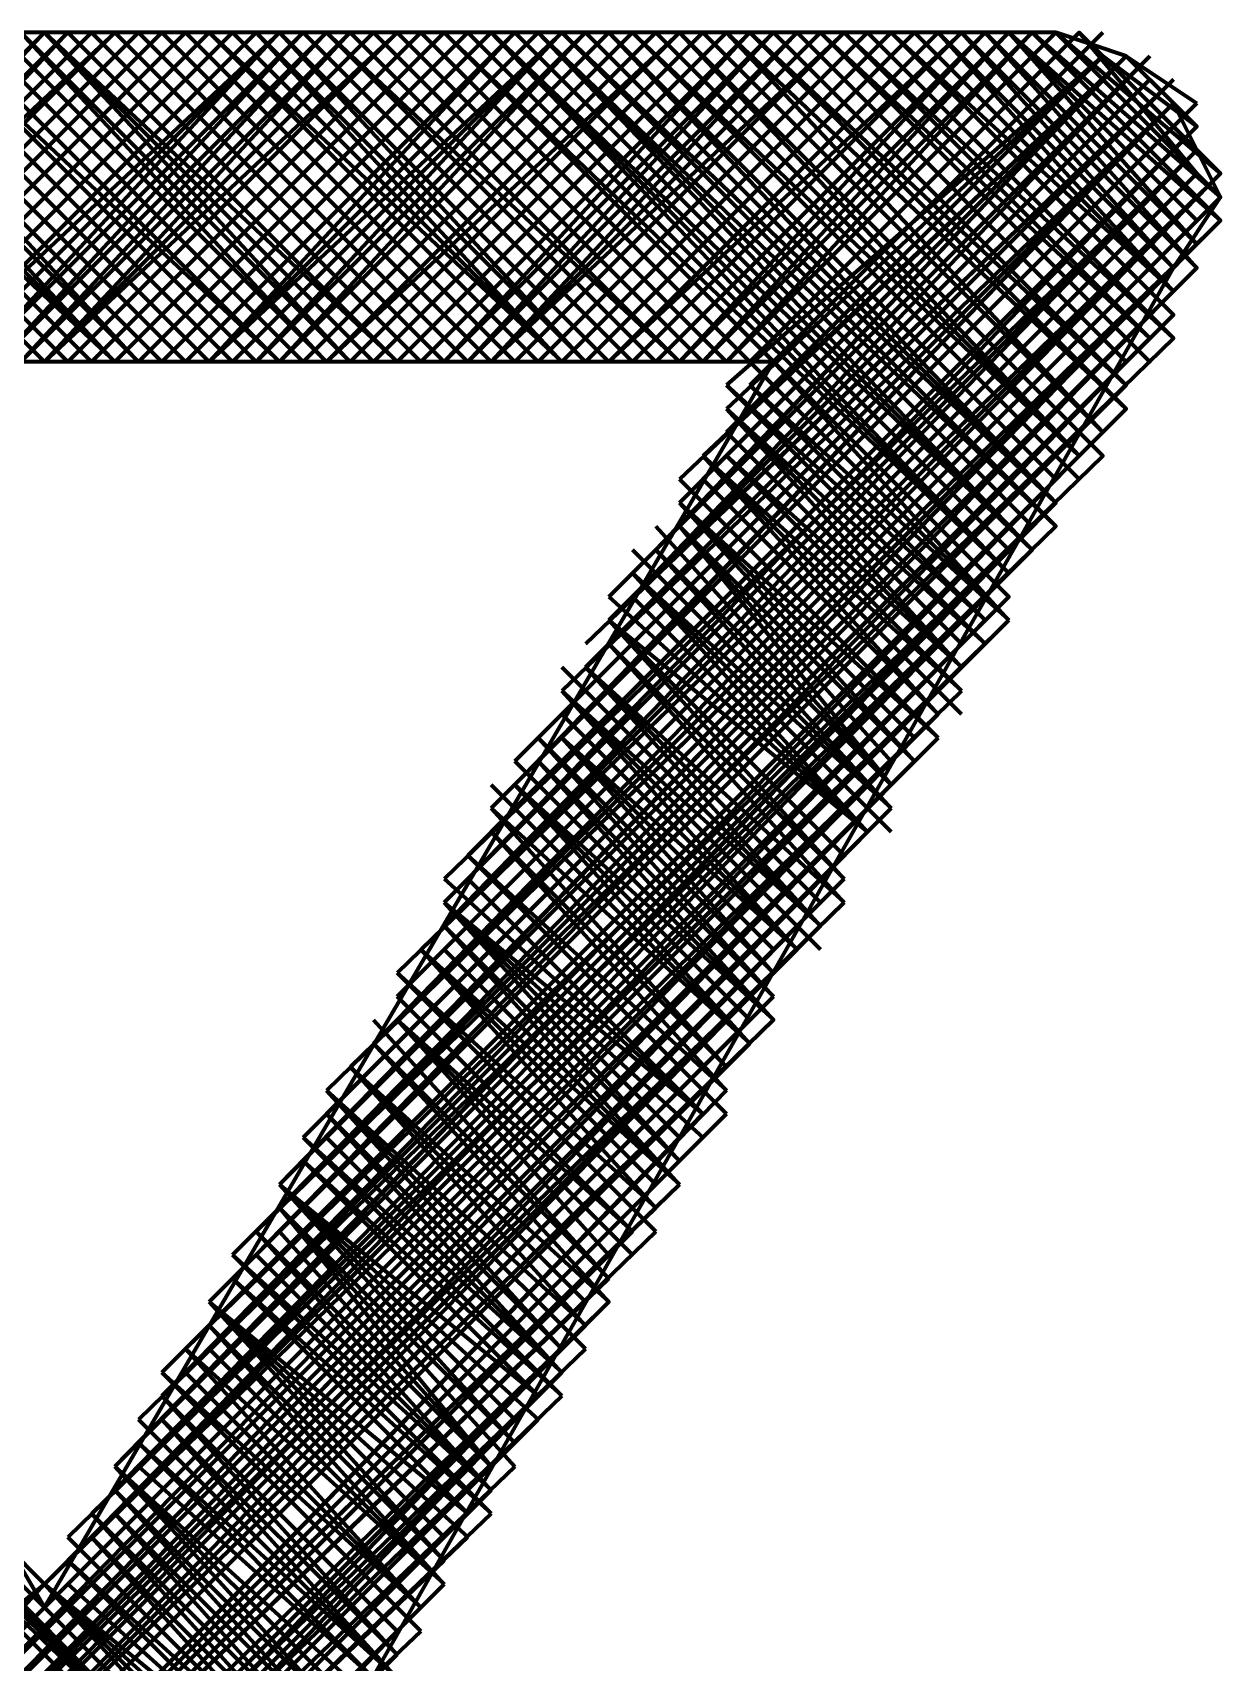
# Model space of a CAD drawing. Header units: inches. Extents: x 19 to 378, y -1 to 556.
# Drawn here: x 189.06 to 194.67, y 358.52 to 366.22 of the extents above; entities that cross this region are included whole.
import ezdxf

# ---------------------------------------------------------------- set-up
doc = ezdxf.new("R2010")
doc.units = ezdxf.units.IN
doc.layers.add('P', color=250, linetype='CONTINUOUS', lineweight=100)

msp = doc.modelspace()

# ---------------------------------------------------------------- linework, layer by layer
at = {"layer": 'P', "color": 0, "linetype": 'CONTINUOUS'}
for points in [[(193.8889, 366.2222), (184.3333, 366.2222)], [(189.1111, 366.2222), (187.5556, 364.6667)], [(189.1111, 366.2222), (187.5556, 364.6667)], [(189.1111, 366.2222), (187.5556, 364.6667)], [(189.1111, 366.2222), (187.5556, 364.6667)], [(189.1111, 366.2222), (187.5556, 364.6667)], [(189.1111, 366.2222), (187.5556, 364.6667)], [(187.5556, 366.2222), (189.1111, 364.6667)], [(187.5556, 366.2222), (189.1111, 364.6667)], [(187.5556, 366.2222), (189.1111, 364.6667)], [(187.5556, 366.2222), (189.1111, 364.6667)], [(187.5556, 366.2222), (189.1111, 364.6667)], [(187.5556, 366.2222), (189.1111, 364.6667)], [(189.2222, 366.2222), (187.6667, 364.6667)], [(189.2222, 366.2222), (187.6667, 364.6667)], [(189.1111, 366.2222), (187.6667, 364.6667)], [(187.6667, 366.2222), (189.2222, 364.6667)], [(187.6667, 366.2222), (189.2222, 364.6667)], [(187.6667, 366.2222), (189.2222, 364.6667)], [(189.4444, 366.2222), (187.7778, 364.6667)], [(189.4444, 366.2222), (187.7778, 364.6667)], [(189.3333, 366.2222), (187.7778, 364.6667)], [(189.3333, 366.2222), (187.7778, 364.6667)], [(189.3333, 366.2222), (187.7778, 364.6667)], [(189.2222, 366.2222), (187.7778, 364.6667)], [(187.7778, 366.2222), (189.4444, 364.6667)], [(187.7778, 366.2222), (189.4444, 364.6667)], [(187.7778, 366.2222), (189.3333, 364.6667)], [(187.7778, 366.2222), (189.3333, 364.6667)], [(187.7778, 366.2222), (189.3333, 364.6667)], [(187.7778, 366.2222), (189.3333, 364.6667)], [(189.4444, 366.2222), (187.8889, 364.6667)], [(189.4444, 366.2222), (187.8889, 364.6667)], [(189.4444, 366.2222), (187.8889, 364.6667)], [(189.4444, 366.2222), (187.8889, 364.6667)], [(187.8889, 366.2222), (189.4444, 364.6667)], [(187.8889, 366.2222), (189.4444, 364.6667)], [(187.8889, 366.2222), (189.4444, 364.6667)], [(189.5556, 366.2222), (188, 364.6667)], [(189.5556, 366.2222), (188, 364.6667)], [(189.5556, 366.2222), (188, 364.6667)], [(188, 366.2222), (189.5556, 364.6667)], [(188, 366.2222), (189.5556, 364.6667)], [(188, 366.2222), (189.4444, 364.6667)], [(189.6667, 366.2222), (188.1111, 364.6667)], [(189.6667, 366.2222), (188.1111, 364.6667)], [(189.6667, 366.2222), (188.1111, 364.6667)], [(189.6667, 366.2222), (188.1111, 364.6667)], [(189.6667, 366.2222), (188.1111, 364.6667)], [(189.6667, 366.2222), (188.1111, 364.6667)], [(188.1111, 366.2222), (189.6667, 364.6667)], [(188.1111, 366.2222), (189.6667, 364.6667)], [(188.1111, 366.2222), (189.6667, 364.6667)], [(188.1111, 366.2222), (189.6667, 364.6667)], [(188.1111, 366.2222), (189.6667, 364.6667)], [(188.1111, 366.2222), (189.6667, 364.6667)], [(188.1111, 366.2222), (189.5556, 364.6667)], [(189.7778, 366.2222), (188.2222, 364.6667)], [(189.7778, 366.2222), (188.2222, 364.6667)], [(189.7778, 366.2222), (188.2222, 364.6667)], [(188.2222, 366.2222), (189.7778, 364.6667)], [(188.2222, 366.2222), (189.7778, 364.6667)], [(188.2222, 366.2222), (189.7778, 364.6667)], [(189.8889, 366.2222), (188.3333, 364.6667)], [(189.8889, 366.2222), (188.3333, 364.6667)], [(189.8889, 366.2222), (188.3333, 364.6667)], [(189.8889, 366.2222), (188.3333, 364.6667)], [(189.8889, 366.2222), (188.3333, 364.6667)], [(189.8889, 366.2222), (188.3333, 364.6667)], [(188.3333, 366.2222), (189.8889, 364.6667)], [(188.3333, 366.2222), (189.8889, 364.6667)], [(188.3333, 366.2222), (189.8889, 364.6667)], [(188.3333, 366.2222), (189.8889, 364.6667)], [(188.3333, 366.2222), (189.8889, 364.6667)], [(188.3333, 366.2222), (189.8889, 364.6667)], [(190, 366.2222), (188.4444, 364.6667)], [(190, 366.2222), (188.4444, 364.6667)], [(190, 366.2222), (188.4444, 364.6667)], [(188.4444, 366.2222), (190, 364.6667)], [(188.4444, 366.2222), (190, 364.6667)], [(188.4444, 366.2222), (190, 364.6667)], [(190.2222, 366.2222), (188.5556, 364.6667)], [(190.2222, 366.2222), (188.5556, 364.6667)], [(190.2222, 366.2222), (188.5556, 364.6667)], [(190.1111, 366.2222), (188.5556, 364.6667)], [(190.1111, 366.2222), (188.5556, 364.6667)], [(190.1111, 366.2222), (188.5556, 364.6667)], [(188.5556, 366.2222), (190.2222, 364.6667)], [(188.5556, 366.2222), (190.2222, 364.6667)], [(188.5556, 366.2222), (190.2222, 364.6667)], [(188.5556, 366.2222), (190.1111, 364.6667)], [(188.5556, 366.2222), (190.1111, 364.6667)], [(188.5556, 366.2222), (190.1111, 364.6667)], [(190.2222, 366.2222), (188.6667, 364.6667)], [(190.2222, 366.2222), (188.6667, 364.6667)], [(190.2222, 366.2222), (188.6667, 364.6667)], [(188.6667, 366.2222), (190.2222, 364.6667)], [(188.6667, 366.2222), (190.2222, 364.6667)], [(188.6667, 366.2222), (190.2222, 364.6667)], [(190.3333, 366.2222), (188.7778, 364.6667)], [(190.3333, 366.2222), (188.7778, 364.6667)], [(190.2222, 366.2222), (188.7778, 364.6667)], [(188.7778, 366.2222), (190.3333, 364.6667)], [(188.7778, 366.2222), (190.3333, 364.6667)], [(188.7778, 366.2222), (190.3333, 364.6667)], [(190.4444, 366.2222), (188.8889, 364.6667)], [(190.4444, 366.2222), (188.8889, 364.6667)], [(190.4444, 366.2222), (188.8889, 364.6667)], [(190.4444, 366.2222), (188.8889, 364.6667)], [(190.4444, 366.2222), (188.8889, 364.6667)], [(190.3333, 366.2222), (188.8889, 364.6667)], [(188.8889, 366.2222), (190.4444, 364.6667)], [(188.8889, 366.2222), (190.4444, 364.6667)], [(188.8889, 366.2222), (190.4444, 364.6667)], [(188.8889, 366.2222), (190.4444, 364.6667)], [(188.8889, 366.2222), (190.4444, 364.6667)], [(188.8889, 366.2222), (190.4444, 364.6667)], [(190.5556, 366.2222), (189, 364.6667)], [(190.5556, 366.2222), (189, 364.6667)], [(190.4444, 366.2222), (189, 364.6667)], [(189, 366.2222), (190.5556, 364.6667)], [(189, 366.2222), (190.5556, 364.6667)], [(189, 366.2222), (190.4444, 364.6667)], [(190.7778, 366.2222), (189.1111, 364.6667)], [(190.7778, 366.2222), (189.1111, 364.6667)], [(190.7778, 366.2222), (189.1111, 364.6667)], [(190.6667, 366.2222), (189.1111, 364.6667)], [(190.6667, 366.2222), (189.1111, 364.6667)], [(190.6667, 366.2222), (189.1111, 364.6667)], [(190.5556, 366.2222), (189.1111, 364.6667)], [(189.1111, 366.2222), (190.7778, 364.6667)], [(189.1111, 366.2222), (190.7778, 364.6667)], [(189.1111, 366.2222), (190.7778, 364.6667)], [(189.1111, 366.2222), (190.6667, 364.6667)], [(189.1111, 366.2222), (190.6667, 364.6667)], [(189.1111, 366.2222), (190.6667, 364.6667)], [(189.1111, 366.2222), (190.5556, 364.6667)], [(190.7778, 366.2222), (189.2222, 364.6667)], [(190.7778, 366.2222), (189.2222, 364.6667)], [(190.7778, 366.2222), (189.2222, 364.6667)], [(189.2222, 366.2222), (190.7778, 364.6667)], [(189.2222, 366.2222), (190.7778, 364.6667)], [(189.2222, 366.2222), (190.7778, 364.6667)], [(190.8889, 366.2222), (189.3333, 364.6667)], [(190.8889, 366.2222), (189.3333, 364.6667)], [(190.8889, 366.2222), (189.3333, 364.6667)], [(189.3333, 366.2222), (190.8889, 364.6667)], [(189.3333, 366.2222), (190.8889, 364.6667)], [(189.3333, 366.2222), (190.8889, 364.6667)], [(191, 366.2222), (189.4444, 364.6667)], [(191, 366.2222), (189.4444, 364.6667)], [(191, 366.2222), (189.4444, 364.6667)], [(191, 366.2222), (189.4444, 364.6667)], [(191, 366.2222), (189.4444, 364.6667)], [(191, 366.2222), (189.4444, 364.6667)], [(189.4444, 366.2222), (191, 364.6667)], [(189.4444, 366.2222), (191, 364.6667)], [(189.4444, 366.2222), (191, 364.6667)], [(189.4444, 366.2222), (191, 364.6667)], [(189.4444, 366.2222), (191, 364.6667)], [(189.4444, 366.2222), (191, 364.6667)], [(191.1111, 366.2222), (189.5556, 364.6667)], [(191.1111, 366.2222), (189.5556, 364.6667)], [(191.1111, 366.2222), (189.5556, 364.6667)], [(189.5556, 366.2222), (191.1111, 364.6667)], [(189.5556, 366.2222), (191.1111, 364.6667)], [(189.5556, 366.2222), (191.1111, 364.6667)], [(191.2222, 366.2222), (189.6667, 364.6667)], [(191.2222, 366.2222), (189.6667, 364.6667)], [(191.2222, 366.2222), (189.6667, 364.6667)], [(191.2222, 366.2222), (189.6667, 364.6667)], [(191.2222, 366.2222), (189.6667, 364.6667)], [(191.2222, 366.2222), (189.6667, 364.6667)], [(189.6667, 366.2222), (191.2222, 364.6667)], [(189.6667, 366.2222), (191.2222, 364.6667)], [(189.6667, 366.2222), (191.2222, 364.6667)], [(189.6667, 366.2222), (191.2222, 364.6667)], [(189.6667, 366.2222), (191.2222, 364.6667)], [(189.6667, 366.2222), (191.2222, 364.6667)], [(191.3333, 366.2222), (189.7778, 364.6667)], [(191.3333, 366.2222), (189.7778, 364.6667)], [(191.3333, 366.2222), (189.7778, 364.6667)], [(189.7778, 366.2222), (191.3333, 364.6667)], [(189.7778, 366.2222), (191.3333, 364.6667)], [(189.7778, 366.2222), (191.3333, 364.6667)], [(191.5556, 366.2222), (189.8889, 364.6667)], [(191.5556, 366.2222), (189.8889, 364.6667)], [(191.4444, 366.2222), (189.8889, 364.6667)], [(191.4444, 366.2222), (189.8889, 364.6667)], [(191.4444, 366.2222), (189.8889, 364.6667)], [(191.3333, 366.2222), (189.8889, 364.6667)], [(189.8889, 366.2222), (191.5556, 364.6667)], [(189.8889, 366.2222), (191.5556, 364.6667)], [(189.8889, 366.2222), (191.5556, 364.6667)], [(189.8889, 366.2222), (191.4444, 364.6667)], [(189.8889, 366.2222), (191.4444, 364.6667)], [(189.8889, 366.2222), (191.4444, 364.6667)], [(191.5556, 366.2222), (190, 364.6667)], [(191.5556, 366.2222), (190, 364.6667)], [(191.5556, 366.2222), (190, 364.6667)], [(190, 366.2222), (191.5556, 364.6667)], [(190, 366.2222), (191.5556, 364.6667)], [(190, 366.2222), (191.5556, 364.6667)], [(191.6667, 366.2222), (190.1111, 364.6667)], [(191.6667, 366.2222), (190.1111, 364.6667)], [(191.5556, 366.2222), (190.1111, 364.6667)], [(190.1111, 366.2222), (191.6667, 364.6667)], [(190.1111, 366.2222), (191.6667, 364.6667)], [(190.1111, 366.2222), (191.5556, 364.6667)], [(191.7778, 366.2222), (190.2222, 364.6667)], [(191.7778, 366.2222), (190.2222, 364.6667)], [(191.7778, 366.2222), (190.2222, 364.6667)], [(191.7778, 366.2222), (190.2222, 364.6667)], [(191.7778, 366.2222), (190.2222, 364.6667)], [(191.7778, 366.2222), (190.2222, 364.6667)], [(191.6667, 366.2222), (190.2222, 364.6667)], [(190.2222, 366.2222), (191.7778, 364.6667)], [(190.2222, 366.2222), (191.7778, 364.6667)], [(190.2222, 366.2222), (191.7778, 364.6667)], [(190.2222, 366.2222), (191.7778, 364.6667)], [(190.2222, 366.2222), (191.7778, 364.6667)], [(190.2222, 366.2222), (191.7778, 364.6667)], [(190.2222, 366.2222), (191.6667, 364.6667)], [(191.8889, 366.2222), (190.3333, 364.6667)], [(191.8889, 366.2222), (190.3333, 364.6667)], [(191.8889, 366.2222), (190.3333, 364.6667)], [(190.3333, 366.2222), (191.8889, 364.6667)], [(190.3333, 366.2222), (191.8889, 364.6667)], [(190.3333, 366.2222), (191.8889, 364.6667)], [(192.1111, 366.2222), (190.4444, 364.6667)], [(192.1111, 366.2222), (190.4444, 364.6667)], [(192.1111, 366.2222), (190.4444, 364.6667)], [(192, 366.2222), (190.4444, 364.6667)], [(192, 366.2222), (190.4444, 364.6667)], [(192, 366.2222), (190.4444, 364.6667)], [(190.4444, 366.2222), (192.1111, 364.6667)], [(190.4444, 366.2222), (192.1111, 364.6667)], [(190.4444, 366.2222), (192.1111, 364.6667)], [(190.4444, 366.2222), (192, 364.6667)], [(190.4444, 366.2222), (192, 364.6667)], [(190.4444, 366.2222), (192, 364.6667)], [(192.1111, 366.2222), (190.5556, 364.6667)], [(192.1111, 366.2222), (190.5556, 364.6667)], [(192.1111, 366.2222), (190.5556, 364.6667)], [(190.5556, 366.2222), (192.1111, 364.6667)], [(190.5556, 366.2222), (192.1111, 364.6667)], [(190.5556, 366.2222), (192.1111, 364.6667)], [(192.2222, 366.2222), (190.6667, 364.6667)], [(192.2222, 366.2222), (190.6667, 364.6667)], [(192.2222, 366.2222), (190.6667, 364.6667)], [(190.6667, 366.2222), (192.2222, 364.6667)], [(190.6667, 366.2222), (192.2222, 364.6667)], [(190.6667, 366.2222), (192.2222, 364.6667)], [(192.3333, 366.2222), (190.7778, 364.6667)], [(192.3333, 366.2222), (190.7778, 364.6667)], [(192.3333, 366.2222), (190.7778, 364.6667)], [(192.3333, 366.2222), (190.7778, 364.6667)], [(192.3333, 366.2222), (190.7778, 364.6667)], [(192.3333, 366.2222), (190.7778, 364.6667)], [(190.7778, 366.2222), (192.3333, 364.6667)], [(190.7778, 366.2222), (192.3333, 364.6667)], [(190.7778, 366.2222), (192.3333, 364.6667)], [(190.7778, 366.2222), (192.3333, 364.6667)], [(190.7778, 366.2222), (192.3333, 364.6667)], [(190.7778, 366.2222), (192.3333, 364.6667)], [(192.4444, 366.2222), (190.8889, 364.6667)], [(192.4444, 366.2222), (190.8889, 364.6667)], [(192.4444, 366.2222), (190.8889, 364.6667)], [(190.8889, 366.2222), (192.4444, 364.6667), (193.6667, 363.4444)], [(190.8889, 366.2222), (192.4444, 364.6667), (193.6667, 363.4444)], [(190.8889, 366.2222), (192.4444, 364.6667)], [(192.5556, 366.2222), (191, 364.6667)], [(192.5556, 366.2222), (191, 364.6667)], [(192.5556, 366.2222), (191, 364.6667)], [(192.5556, 366.2222), (191, 364.6667)], [(192.5556, 366.2222), (191, 364.6667)], [(192.4444, 366.2222), (191, 364.6667)], [(193.6667, 363.6667), (191, 366.2222), (193.6667, 363.5556)], [(191, 366.2222), (193.6667, 363.5556), (191, 366.2222), (193.6667, 363.5556)], [(191, 366.2222), (192.5556, 364.6667), (193.6667, 363.4444)], [(192.6667, 366.2222), (191.1111, 364.6667)], [(192.6667, 366.2222), (191.1111, 364.6667)], [(192.5556, 366.2222), (191.1111, 364.6667)], [(191.2222, 366.2222), (193.6667, 363.7778), (191.2222, 366.2222), (193.6667, 363.6667), (191.1111, 366.2222), (193.6667, 363.6667), (191.1111, 366.2222)], [(192.8889, 366.2222), (191.2222, 364.6667)], [(192.8889, 366.2222), (191.2222, 364.6667)], [(192.8889, 366.2222), (191.2222, 364.6667)], [(192.7778, 366.2222), (191.2222, 364.6667)], [(192.7778, 366.2222), (191.2222, 364.6667)], [(192.7778, 366.2222), (191.2222, 364.6667)], [(192.6667, 366.2222), (191.2222, 364.6667)], [(191.2222, 366.2222), (193.7778, 363.7778), (191.2222, 366.2222), (193.7778, 363.7778)], [(192.8889, 366.2222), (191.3333, 364.6667)], [(192.8889, 366.2222), (191.3333, 364.6667)], [(192.8889, 366.2222), (191.3333, 364.6667)], [(191.4444, 366.2222), (193.7778, 363.7778), (191.3333, 366.2222), (193.7778, 363.7778), (191.3333, 366.2222), (193.7778, 363.7778)], [(193, 366.2222), (191.4444, 364.6667)], [(193, 366.2222), (191.4444, 364.6667)], [(193, 366.2222), (191.4444, 364.6667)], [(191.5556, 366.2222), (193.8889, 363.8889), (191.5556, 366.2222), (193.8889, 363.8889), (191.4444, 366.2222), (193.7778, 363.8889)], [(193.1111, 366.2222), (191.5556, 364.6667)], [(193.1111, 366.2222), (191.5556, 364.6667)], [(193.1111, 366.2222), (191.5556, 364.6667)], [(193.1111, 366.2222), (191.5556, 364.6667)], [(193.1111, 366.2222), (191.5556, 364.6667)], [(193.1111, 366.2222), (191.5556, 364.6667)], [(191.6667, 366.2222), (193.8889, 364), (191.5556, 366.2222), (193.8889, 364), (191.5556, 366.2222)], [(193.2222, 366.2222), (191.6667, 364.6667)], [(193.2222, 366.2222), (191.6667, 364.6667)], [(193.2222, 366.2222), (191.6667, 364.6667)], [(193.8889, 364), (191.6667, 366.2222), (193.8889, 364)], [(193.4444, 366.2222), (191.7778, 364.6667)], [(193.4444, 366.2222), (191.7778, 364.6667)], [(193.4444, 366.2222), (191.7778, 364.6667)], [(193.3333, 366.2222), (191.7778, 364.6667)], [(193.3333, 366.2222), (191.7778, 364.6667)], [(193.3333, 366.2222), (191.7778, 364.6667)], [(191.7778, 366.2222), (193.8889, 364.1111), (191.7778, 366.2222), (193.8889, 364), (191.7778, 366.2222), (193.8889, 364), (191.7778, 366.2222)], [(193.4444, 366.2222), (191.8889, 364.6667)], [(193.4444, 366.2222), (191.8889, 364.6667)], [(193.4444, 366.2222), (191.8889, 364.6667)], [(194, 364.2222), (191.8889, 366.2222), (194, 364.1111), (191.8889, 366.2222)], [(193.5556, 366.2222), (192, 364.6667)], [(193.5556, 366.2222), (192, 364.6667)], [(193.5556, 366.2222), (192, 364.6667)], [(192.1111, 366.2222), (194, 364.2222), (192.1111, 366.2222), (194, 364.2222), (192, 366.2222), (194, 364.2222), (192, 366.2222)], [(193.6667, 366.2222), (192.1111, 364.6667)], [(193.6667, 366.2222), (192.1111, 364.6667)], [(193.6667, 366.2222), (192.1111, 364.6667)], [(193.6667, 366.2222), (192.1111, 364.6667)], [(193.6667, 366.2222), (192.1111, 364.6667)], [(193.5556, 366.2222), (192.1111, 364.6667)], [(192.1111, 366.2222), (194.1111, 364.2222), (192.1111, 366.2222), (194.1111, 364.2222)], [(193.7778, 366.2222), (192.2222, 364.6667)], [(193.7778, 366.2222), (192.2222, 364.6667)], [(193.6667, 366.2222), (192.2222, 364.6667)], [(192.2222, 366.2222), (194.1111, 364.3333), (192.2222, 366.2222), (194.1111, 364.3333)], [(193.8889, 366.2222), (192.3333, 364.6667)], [(193.8889, 366.2222), (192.3333, 364.6667)], [(193.8889, 366.2222), (192.3333, 364.6667)], [(193.8889, 366.2222), (192.3333, 364.6667)], [(193.8889, 366.2222), (192.3333, 364.6667)], [(193.8889, 366.2222), (192.3333, 364.6667)], [(193.7778, 366.2222), (192.3333, 364.6667)], [(192.4444, 366.2222), (194.2222, 364.4444), (192.3333, 366.2222), (194.2222, 364.4444), (192.3333, 366.2222)], [(194.2222, 364.4444), (192.3333, 366.2222), (194.1111, 364.3333), (192.3333, 366.2222)], [(194.1111, 366.2222), (192.4444, 364.5556)], [(194, 366.2222), (192.4444, 364.6667)], [(194, 366.2222), (192.4444, 364.6667)], [(194, 366.2222), (192.4444, 364.6667)], [(194, 366.2222), (192.4444, 364.6667)], [(192.5556, 366.2222), (194.2222, 364.5556), (192.5556, 366.2222), (194.2222, 364.5556), (192.5556, 366.2222), (194.2222, 364.5556), (192.5556, 366.2222), (194.2222, 364.5556), (192.4444, 366.2222), (194.2222, 364.5556)], [(192.6667, 366.2222), (194.2222, 364.6667), (192.6667, 366.2222), (194.2222, 364.6667)], [(194.3333, 364.7778), (192.7778, 366.2222), (194.3333, 364.6667), (192.7778, 366.2222)], [(193, 366.2222), (194.4444, 364.7778), (193, 366.2222), (194.4444, 364.7778), (192.8889, 366.2222), (194.3333, 364.7778)], [(192.8889, 366.2222), (194.3333, 364.7778), (192.8889, 366.2222), (194.3333, 364.7778), (192.8889, 366.2222)], [(194.4444, 365), (193.1111, 366.2222), (194.4444, 364.8889), (193.1111, 366.2222)], [(193.1111, 366.2222), (194.4444, 364.8889), (193.1111, 366.2222), (194.4444, 364.8889)], [(193.3333, 366.2222), (194.4444, 365), (193.2222, 366.2222), (194.4444, 365), (193.2222, 366.2222)], [(193.4444, 366.2222), (194.4444, 365.1111), (193.3333, 366.2222), (194.4444, 365.1111)], [(193.5556, 366.2222), (194.5556, 365.2222), (193.5556, 366.2222), (194.5556, 365.1111), (193.4444, 366.2222), (194.5556, 365.1111), (193.4444, 366.2222)], [(194.5556, 365.1111), (193.4444, 366.2222), (194.5556, 365.1111)], [(194.6667, 365.3333), (193.6667, 366.2222), (194.6667, 365.3333), (193.6667, 366.2222)], [(194.6667, 365.3333), (193.6667, 366.2222), (194.5556, 365.3333)], [(193.6667, 366.2222), (194.5556, 365.2222), (193.6667, 366.2222)], [(194.6667, 365.4444), (193.7778, 366.2222), (194.6667, 365.3333), (193.7778, 366.2222)], [(194.4444, 365.1111), (194.6667, 365.4444), (194.4444, 365.8889), (194.2222, 366.1111), (193.8889, 366.2222)], [(193.8889, 366.2222), (194.6667, 365.5556), (193.8889, 366.2222)], [(194.6667, 365.5556), (193.8889, 366.2222), (194.6667, 365.4444), (193.8889, 366.2222)], [(194.2222, 366.1111), (194.5556, 365.7778), (194.1111, 366.1111), (194.5556, 365.6667), (194, 366.2222), (194.5556, 365.5556)], [(194, 366.2222), (194.6667, 365.5556)], [(194.3333, 366.1111), (191.7778, 363.5556)], [(194.3333, 366.1111), (191.8889, 363.5556)], [(194.3333, 366.1111), (191.8889, 363.6667)], [(194.3333, 366.1111), (192, 363.7778)], [(194.2222, 366.1111), (192, 363.7778)], [(194.2222, 366.1111), (192, 363.7778)], [(194.2222, 366.1111), (192.1111, 363.8889)], [(194.2222, 366.1111), (192.1111, 364)], [(194.2222, 366.1111), (192.1111, 364)], [(194.2222, 366.1111), (192.1111, 364.1111)], [(194.2222, 366.1111), (192.2222, 364.1111)], [(194.2222, 366.1111), (192.2222, 364.2222)], [(194.2222, 366.1111), (192.3333, 364.2222)], [(194.2222, 366.1111), (192.3333, 364.3333)], [(194.1111, 366.1111), (192.3333, 364.3333)], [(194.1111, 366.1111), (192.3333, 364.4444)], [(194.1111, 366.1111), (192.3333, 364.5556)], [(194.2222, 366.1111), (194.4444, 365.8889)], [(194.2222, 366.1111), (194.5556, 365.8889)], [(194.4444, 366), (191.6667, 363.2222)], [(194.4444, 366), (191.6667, 363.2222)], [(194.4444, 366), (191.6667, 363.3333)], [(194.4444, 366), (191.7778, 363.3333)], [(194.4444, 366), (191.7778, 363.4444)], [(194.3333, 366), (191.7778, 363.4444)], [(194.5556, 365.8889), (191.2222, 362.5556)], [(194.5556, 365.8889), (191.2222, 362.5556)], [(194.4444, 365.8889), (191.3333, 362.6667)], [(194.4444, 365.8889), (191.3333, 362.6667)], [(194.4444, 365.8889), (191.3333, 362.7778)], [(194.4444, 365.8889), (191.4444, 362.7778)], [(194.4444, 365.8889), (191.4444, 362.8889)], [(194.4444, 365.8889), (191.5556, 362.8889)], [(194.4444, 365.8889), (191.5556, 363)], [(194.4444, 365.8889), (191.5556, 363)], [(194.4444, 365.8889), (191.5556, 363.1111)], [(194.5556, 365.7778), (191.1111, 362.2222)], [(194.5556, 365.7778), (191.1111, 362.3333)], [(194.5556, 365.7778), (191.2222, 362.4444)], [(194.5556, 365.7778), (191.2222, 362.4444)], [(194.5556, 365.6667), (191, 362)], [(194.5556, 365.6667), (191, 362.1111)], [(194.5556, 365.6667), (191, 362.1111)], [(194.5556, 365.6667), (191, 362.2222)], [(194.6667, 365.5556), (190.7778, 361.5556)], [(194.6667, 365.5556), (190.7778, 361.6667)], [(194.6667, 365.5556), (190.7778, 361.7778)], [(194.6667, 365.5556), (190.7778, 361.7778)], [(194.6667, 365.5556), (190.8889, 361.8889)], [(194.6667, 365.5556), (190.8889, 361.8889)], [(194.5556, 365.5556), (191, 362)], [(194.6667, 365.4444), (190.6667, 361.4444)], [(194.6667, 365.4444), (190.6667, 361.4444)], [(194.6667, 365.4444), (190.7778, 361.5556)], [(194.6667, 365.3333), (190.4444, 361.1111)], [(194.6667, 365.3333), (190.4444, 361.2222)], [(194.6667, 365.3333), (190.4444, 361.2222)], [(194.6667, 365.3333), (190.5556, 361.3333)], [(194.6667, 365.3333), (190.5556, 361.3333)], [(194.5556, 365.2222), (190.3333, 361)], [(194.5556, 365.2222), (190.4444, 361)], [(194.5556, 365.2222), (190.4444, 361.1111)], [(189.7778, 356.8889), (194.4444, 365.1111)], [(194.4444, 365.1111), (190.2222, 360.7778)], [(194.5556, 365.1111), (190.2222, 360.7778)], [(194.5556, 365.1111), (190.3333, 360.8889)], [(194.4444, 365), (190.2222, 360.6667)], [(194.4444, 364.8889), (190.2222, 360.6667)], [(194.3333, 364.7778), (190.1111, 360.4444)], [(194.3333, 364.7778), (190.1111, 360.5556)], [(194.4444, 364.7778), (190.1111, 360.5556)], [(185.6667, 364.6667), (189.1111, 358.7778), (192.5556, 364.6667), (185.6667, 364.6667)], [(194.2222, 364.6667), (190, 360.4444)], [(194.2222, 364.5556), (189.8889, 360.2222)], [(194.2222, 364.5556), (189.8889, 360.2222)], [(194.2222, 364.5556), (190, 360.3333)], [(192.3333, 364.5556), (193.5556, 363.4444)], [(192.3333, 364.5556), (193.5556, 363.3333)], [(192.3333, 364.5556), (193.5556, 363.3333)], [(192.3333, 364.5556), (193.5556, 363.3333)], [(192.4444, 364.5556), (193.6667, 363.4444)], [(192.4444, 364.5556), (193.6667, 363.4444)], [(192.4444, 364.5556), (193.6667, 363.4444)], [(192.4444, 364.5556), (193.5556, 363.4444)], [(192.4444, 364.5556), (193.5556, 363.4444)], [(192.4444, 364.5556), (193.5556, 363.4444)], [(194.2222, 364.4444), (189.8889, 360.1111)], [(192.3333, 364.4444), (193.5556, 363.3333)], [(192.3333, 364.4444), (193.4444, 363.3333)], [(192.3333, 364.4444), (193.4444, 363.2222)], [(192.3333, 364.4444), (193.4444, 363.2222)], [(192.3333, 364.4444), (193.4444, 363.2222)], [(194.1111, 364.3333), (189.8889, 360.1111)], [(192.3333, 364.3333), (193.4444, 363.2222)], [(192.3333, 364.3333), (193.4444, 363.2222)], [(192.3333, 364.3333), (193.4444, 363.2222)], [(192.3333, 364.3333), (193.4444, 363.2222)], [(192.3333, 364.3333), (193.4444, 363.2222)], [(194, 364.2222), (189.7778, 359.8889)], [(194, 364.2222), (189.7778, 360)], [(194.1111, 364.2222), (189.7778, 360)], [(192.2222, 364.2222), (193.4444, 363.1111)], [(192.2222, 364.2222), (193.4444, 363.1111)], [(192.2222, 364.2222), (193.4444, 363.1111)], [(192.2222, 364.2222), (193.4444, 363)], [(192.2222, 364.2222), (193.4444, 363)], [(192.2222, 364.2222), (193.3333, 363)], [(192.3333, 364.2222), (193.4444, 363.2222)], [(192.3333, 364.2222), (193.4444, 363.2222)], [(192.3333, 364.2222), (193.4444, 363.1111)], [(193.8889, 364.1111), (189.6667, 359.8889)], [(192.1111, 364.1111), (193.3333, 362.8889)], [(192.1111, 364.1111), (193.3333, 362.8889)], [(192.1111, 364.1111), (193.3333, 362.8889)], [(192.2222, 364.1111), (193.3333, 363)], [(192.2222, 364.1111), (193.3333, 363)], [(193.8889, 364), (189.6667, 359.6667)], [(193.8889, 364), (189.6667, 359.7778)], [(193.8889, 364), (189.6667, 359.7778)], [(192.1111, 364), (193.3333, 362.8889)], [(192.1111, 364), (193.3333, 362.8889)], [(192.1111, 364), (193.2222, 362.8889)], [(192.1111, 364), (193.2222, 362.8889)], [(192.1111, 364), (193.2222, 362.8889)], [(192.1111, 364), (193.2222, 362.8889)], [(192.1111, 364), (193.2222, 362.8889)], [(192.1111, 364), (193.2222, 362.7778)], [(192.1111, 364), (193.2222, 362.7778)], [(192.1111, 364), (193.2222, 362.7778)], [(193.8889, 363.8889), (189.5556, 359.6667)], [(192, 363.8889), (193.1111, 362.6667)], [(192.1111, 363.8889), (193.2222, 362.7778)], [(192.1111, 363.8889), (193.1111, 362.7778)], [(192.1111, 363.8889), (193.1111, 362.6667)], [(192.1111, 363.8889), (193.1111, 362.6667)], [(193.6667, 363.7778), (189.4444, 359.4444)], [(193.7778, 363.7778), (189.4444, 359.4444)], [(193.7778, 363.7778), (189.5556, 359.5556)], [(191.8889, 363.7778), (193.1111, 362.5556)], [(192, 363.7778), (193.1111, 362.6667)], [(192, 363.7778), (193.1111, 362.6667)], [(192, 363.7778), (193.1111, 362.6667)], [(192, 363.7778), (193.1111, 362.6667)], [(192, 363.7778), (193.1111, 362.6667)], [(192, 363.7778), (193.1111, 362.6667)], [(192, 363.7778), (193.1111, 362.5556)], [(192, 363.7778), (193.1111, 362.5556)], [(193.6667, 363.6667), (189.4444, 359.3333)], [(191.8889, 363.6667), (193.1111, 362.5556)], [(191.8889, 363.6667), (193.1111, 362.5556)], [(191.8889, 363.6667), (193.1111, 362.4444)], [(191.8889, 363.6667), (193, 362.4444)], [(191.8889, 363.6667), (193, 362.4444)], [(193.6667, 363.5556), (189.4444, 359.3333)], [(191.7778, 363.5556), (193, 362.4444)], [(191.7778, 363.5556), (193, 362.4444)], [(191.7778, 363.5556), (193, 362.4444)], [(191.8889, 363.5556), (193, 362.4444)], [(191.8889, 363.5556), (193, 362.4444)], [(193.5556, 363.4444), (189.3333, 359.1111)], [(193.6667, 363.4444), (189.3333, 359.2222)], [(193.6667, 363.4444), (189.4444, 359.2222)], [(191.7778, 363.4444), (193, 362.4444)], [(191.7778, 363.4444), (193, 362.4444)], [(191.7778, 363.4444), (192.8889, 362.3333)], [(191.7778, 363.4444), (192.8889, 362.3333)], [(191.7778, 363.4444), (192.8889, 362.3333)], [(191.7778, 363.4444), (192.8889, 362.3333)], [(191.7778, 363.4444), (192.8889, 362.3333)], [(191.7778, 363.4444), (192.8889, 362.2222)], [(191.7778, 363.4444), (192.8889, 362.2222)], [(191.7778, 363.4444), (192.8889, 362.2222)], [(193.5556, 363.3333), (189.2222, 359.1111)], [(191.7778, 363.3333), (192.8889, 362.2222)], [(191.7778, 363.3333), (192.8889, 362.2222)], [(191.7778, 363.3333), (192.8889, 362.1111)], [(191.7778, 363.3333), (192.8889, 362.1111)], [(184.8889, 363.2222), (189.1111, 358.8889)], [(193.4444, 363.2222), (189.1111, 358.8889)], [(193.4444, 363.2222), (189.1111, 358.8889)], [(193.4444, 363.2222), (189.2222, 359)], [(191.5556, 363.2222), (192.7778, 362)], [(191.5556, 363.2222), (192.7778, 362)], [(191.6667, 363.2222), (192.8889, 362.1111)], [(191.6667, 363.2222), (192.8889, 362.1111)], [(191.6667, 363.2222), (192.8889, 362.1111)], [(191.6667, 363.2222), (192.8889, 362.1111)], [(191.6667, 363.2222), (192.8889, 362.1111)], [(191.6667, 363.2222), (192.7778, 362.1111)], [(191.6667, 363.2222), (192.7778, 362.1111)], [(191.6667, 363.2222), (192.7778, 362)], [(184.8889, 363.1111), (189.1111, 358.8889)], [(193.4444, 363.1111), (189.1111, 358.8889)], [(191.5556, 363.1111), (192.7778, 362)], [(191.5556, 363.1111), (192.7778, 362)], [(191.5556, 363.1111), (192.7778, 361.8889)], [(191.5556, 363.1111), (192.6667, 361.8889)], [(191.5556, 363.1111), (192.6667, 361.8889)], [(189.1111, 358.8889), (190.2222, 357.6667), (184.8889, 363)], [(184.8889, 363), (190.2222, 357.6667)], [(193.3333, 363), (188, 357.6667)], [(191.5556, 363), (192.6667, 361.8889)], [(191.5556, 363), (192.6667, 361.8889)], [(191.5556, 363), (192.6667, 361.8889)], [(191.5556, 363), (192.6667, 361.8889)], [(191.5556, 363), (192.6667, 361.8889)], [(184.8889, 362.8889), (190.2222, 357.5556), (185, 362.8889)], [(193.2222, 362.7778), (188, 357.5556), (193.2222, 362.8889)], [(193.3333, 362.8889), (188, 357.5556), (193.3333, 362.8889)], [(191.4444, 362.8889), (192.5556, 361.7778)], [(191.4444, 362.8889), (192.5556, 361.7778)], [(191.4444, 362.8889), (192.5556, 361.6667)], [(191.4444, 362.8889), (192.5556, 361.6667)], [(191.4444, 362.8889), (192.5556, 361.6667)], [(191.5556, 362.8889), (192.6667, 361.8889)], [(191.5556, 362.8889), (192.5556, 361.8889)], [(191.5556, 362.8889), (192.5556, 361.7778)], [(191.5556, 362.8889), (192.5556, 361.7778)], [(191.5556, 362.8889), (192.5556, 361.7778)], [(185, 362.7778), (190.2222, 357.5556), (185.1111, 362.6667), (190.2222, 357.5556), (185.1111, 362.6667)], [(191.3333, 362.7778), (192.5556, 361.5556)], [(191.4444, 362.7778), (192.5556, 361.6667)], [(191.4444, 362.7778), (192.5556, 361.6667)], [(191.4444, 362.7778), (192.5556, 361.5556)], [(193.1111, 362.5556), (188.1111, 357.5556), (193.1111, 362.6667)], [(188.1111, 357.5556), (193.1111, 362.6667), (188.1111, 357.5556)], [(191.2222, 362.6667), (192.4444, 361.4444)], [(191.2222, 362.6667), (192.4444, 361.4444)], [(191.3333, 362.6667), (192.5556, 361.5556)], [(191.3333, 362.6667), (192.5556, 361.5556)], [(191.3333, 362.6667), (192.5556, 361.5556)], [(191.3333, 362.6667), (192.5556, 361.5556)], [(191.3333, 362.6667), (192.4444, 361.5556)], [(191.3333, 362.6667), (192.4444, 361.5556)], [(191.3333, 362.6667), (192.4444, 361.5556)], [(191.3333, 362.6667), (192.4444, 361.4444)], [(185.1111, 362.5556), (190.2222, 357.5556), (185.1111, 362.4444)], [(191.2222, 362.5556), (192.4444, 361.4444)], [(191.2222, 362.5556), (192.4444, 361.4444)], [(191.2222, 362.5556), (192.3333, 361.3333)], [(191.2222, 362.5556), (192.3333, 361.3333)], [(191.2222, 362.5556), (192.3333, 361.3333)], [(185.2222, 362.4444), (190.2222, 357.5556)], [(185.2222, 362.4444), (190.2222, 357.4444), (185.3333, 362.3333)], [(192.8889, 362.3333), (188.1111, 357.4444), (193, 362.4444), (188.1111, 357.5556), (193, 362.4444)], [(191.2222, 362.4444), (192.3333, 361.3333)], [(191.2222, 362.4444), (192.3333, 361.3333)], [(191.2222, 362.4444), (192.3333, 361.3333)], [(191.2222, 362.4444), (192.3333, 361.3333)], [(191.2222, 362.4444), (192.3333, 361.3333)], [(191.2222, 362.4444), (192.3333, 361.3333)], [(191.2222, 362.4444), (192.3333, 361.3333)], [(191.2222, 362.4444), (192.3333, 361.2222)], [(191.2222, 362.4444), (192.3333, 361.2222)], [(191.2222, 362.4444), (192.3333, 361.2222)], [(191.1111, 362.3333), (192.3333, 361.2222)], [(191.1111, 362.3333), (192.3333, 361.2222)], [(191.1111, 362.3333), (192.3333, 361.1111)], [(191.1111, 362.3333), (192.3333, 361.1111)], [(192.8889, 362.2222), (188.1111, 357.4444)], [(191, 362.2222), (192.2222, 361.1111)], [(191.1111, 362.2222), (192.2222, 361.1111)], [(191.1111, 362.2222), (192.2222, 361.1111)], [(191.1111, 362.2222), (192.2222, 361.1111)], [(191.1111, 362.2222), (192.2222, 361.1111)], [(192.7778, 362.1111), (188.1111, 357.3333)], [(192.8889, 362.1111), (188.1111, 357.4444), (192.8889, 362.1111)], [(191, 362.1111), (192.2222, 361.1111)], [(191, 362.1111), (192.2222, 361.1111)], [(191, 362.1111), (192.2222, 361)], [(191, 362.1111), (192.2222, 361)], [(191, 362.1111), (192.1111, 361)], [(191, 362.1111), (192.1111, 361)], [(191, 362.1111), (192.1111, 361)], [(191, 362.1111), (192.1111, 360.8889)], [(191, 362.1111), (192.1111, 360.8889)], [(191, 362.1111), (192.1111, 360.8889)], [(192.6667, 361.8889), (188.1111, 357.3333), (192.7778, 362)], [(191, 362), (192.1111, 360.8889)], [(191, 362), (192.1111, 360.8889)], [(191, 362), (192.1111, 360.7778)], [(191, 362), (192.1111, 360.7778)], [(191, 362), (192.1111, 360.7778)], [(192.6667, 361.8889), (188.1111, 357.3333), (192.6667, 361.8889)], [(190.8889, 361.8889), (192.1111, 360.7778)], [(190.8889, 361.8889), (192.1111, 360.7778)], [(190.8889, 361.8889), (192.1111, 360.7778)], [(190.8889, 361.8889), (192.1111, 360.7778)], [(190.8889, 361.8889), (192, 360.7778)], [(190.8889, 361.8889), (192, 360.7778)], [(190.8889, 361.8889), (192, 360.6667)], [(190.8889, 361.8889), (192, 360.6667)], [(191, 361.8889), (192.1111, 360.7778)], [(192.5556, 361.7778), (188.2222, 357.3333)], [(190.7778, 361.7778), (192, 360.6667)], [(190.7778, 361.7778), (192, 360.6667)], [(190.7778, 361.7778), (192, 360.6667)], [(190.7778, 361.7778), (192, 360.5556)], [(190.7778, 361.7778), (192, 360.5556)], [(192.4444, 361.5556), (188.2222, 357.3333), (192.5556, 361.5556), (188.2222, 357.3333), (192.5556, 361.6667)], [(190.7778, 361.6667), (191.8889, 360.5556)], [(190.7778, 361.6667), (191.8889, 360.5556)], [(190.7778, 361.6667), (191.8889, 360.5556)], [(190.7778, 361.6667), (191.8889, 360.5556)], [(190.7778, 361.6667), (191.8889, 360.5556)], [(190.6667, 361.5556), (191.7778, 360.3333)], [(190.6667, 361.5556), (191.7778, 360.3333)], [(190.6667, 361.5556), (191.7778, 360.3333)], [(190.7778, 361.5556), (191.8889, 360.5556)], [(190.7778, 361.5556), (191.8889, 360.5556)], [(190.7778, 361.5556), (191.8889, 360.4444)], [(190.7778, 361.5556), (191.7778, 360.4444)], [(190.7778, 361.5556), (191.7778, 360.4444)], [(190.7778, 361.5556), (191.7778, 360.4444)], [(190.7778, 361.5556), (191.7778, 360.4444)], [(192.3333, 361.3333), (188.2222, 357.2222), (192.3333, 361.3333), (188.2222, 357.2222), (192.4444, 361.4444)], [(190.6667, 361.4444), (191.7778, 360.3333)], [(190.6667, 361.4444), (191.7778, 360.3333)], [(190.6667, 361.4444), (191.7778, 360.2222)], [(190.6667, 361.4444), (191.7778, 360.2222)], [(190.6667, 361.4444), (191.7778, 360.2222)], [(190.5556, 361.3333), (191.7778, 360.2222)], [(190.5556, 361.3333), (191.7778, 360.2222)], [(190.5556, 361.3333), (191.7778, 360.2222)], [(190.5556, 361.3333), (191.7778, 360.2222)], [(190.5556, 361.3333), (191.7778, 360.2222)], [(190.5556, 361.3333), (191.6667, 360.2222)], [(190.5556, 361.3333), (191.6667, 360.2222)], [(190.5556, 361.3333), (191.6667, 360.1111)], [(190.5556, 361.3333), (191.6667, 360.1111)], [(192.3333, 361.2222), (188.3333, 357.1111)], [(190.4444, 361.2222), (191.6667, 360.1111)], [(190.4444, 361.2222), (191.6667, 360.1111)], [(190.4444, 361.2222), (191.6667, 360)], [(190.4444, 361.2222), (191.6667, 360)], [(190.4444, 361.2222), (191.5556, 360)], [(192.1111, 361), (188.3333, 357.1111), (192.2222, 361.1111), (188.3333, 357.1111), (192.3333, 361.1111)], [(190.4444, 361.1111), (191.5556, 360)], [(190.4444, 361.1111), (191.5556, 360)], [(190.4444, 361.1111), (191.5556, 360)], [(190.4444, 361.1111), (191.5556, 360)], [(190.4444, 361.1111), (191.5556, 360)], [(190.4444, 361.1111), (191.5556, 360)], [(190.4444, 361.1111), (191.5556, 360)], [(190.4444, 361.1111), (191.5556, 359.8889)], [(190.4444, 361.1111), (191.5556, 359.8889)], [(190.4444, 361.1111), (191.5556, 359.8889)], [(190.3333, 361), (191.5556, 359.8889)], [(190.3333, 361), (191.5556, 359.7778)], [(190.3333, 361), (191.5556, 359.7778)], [(190.3333, 361), (191.5556, 359.7778)], [(190.4444, 361), (191.5556, 359.8889)], [(192.1111, 360.8889), (188.3333, 357.1111)], [(190.3333, 360.8889), (191.5556, 359.7778)], [(190.3333, 360.8889), (191.4444, 359.7778)], [(190.3333, 360.8889), (191.4444, 359.7778)], [(190.3333, 360.8889), (191.4444, 359.7778)], [(190.3333, 360.8889), (191.4444, 359.7778)], [(192, 360.6667), (188.3333, 357.1111), (192.1111, 360.7778)], [(192.1111, 360.7778), (188.3333, 357.1111), (192.1111, 360.7778)], [(190.2222, 360.7778), (191.4444, 359.7778)], [(190.2222, 360.7778), (191.4444, 359.7778)], [(190.2222, 360.7778), (191.4444, 359.6667)], [(190.2222, 360.7778), (191.4444, 359.6667)], [(190.2222, 360.7778), (191.4444, 359.6667)], [(190.2222, 360.7778), (191.3333, 359.6667)], [(190.2222, 360.7778), (191.3333, 359.6667)], [(190.2222, 360.7778), (191.3333, 359.5556)], [(190.2222, 360.7778), (191.3333, 359.5556)], [(190.2222, 360.6667), (191.3333, 359.5556)], [(190.2222, 360.6667), (191.3333, 359.5556)], [(190.2222, 360.6667), (191.3333, 359.4444)], [(190.2222, 360.6667), (191.3333, 359.4444)], [(190.2222, 360.6667), (191.2222, 359.4444)], [(191.8889, 360.5556), (188.3333, 357), (191.8889, 360.5556)], [(192, 360.5556), (188.3333, 357)], [(190.1111, 360.5556), (191.2222, 359.4444)], [(190.1111, 360.5556), (191.2222, 359.4444)], [(190.1111, 360.5556), (191.2222, 359.4444)], [(190.1111, 360.5556), (191.2222, 359.4444)], [(190.1111, 360.5556), (191.2222, 359.3333)], [(190.1111, 360.5556), (191.2222, 359.3333)], [(190.1111, 360.5556), (191.2222, 359.3333)], [(190.2222, 360.5556), (191.2222, 359.4444)], [(190.2222, 360.5556), (191.2222, 359.4444)], [(190.2222, 360.5556), (191.2222, 359.4444)], [(191.7778, 360.3333), (188.3333, 357), (191.7778, 360.4444)], [(190, 360.4444), (191.2222, 359.3333)], [(190, 360.4444), (191.2222, 359.2222)], [(190, 360.4444), (191.2222, 359.2222)], [(190, 360.4444), (191.2222, 359.2222)], [(190.1111, 360.4444), (191.2222, 359.3333)], [(190, 360.3333), (191.2222, 359.2222)], [(190, 360.3333), (191.1111, 359.2222)], [(190, 360.3333), (191.1111, 359.2222)], [(190, 360.3333), (191.1111, 359.2222)], [(191.7778, 360.2222), (188.4444, 356.8889), (191.7778, 360.2222), (188.3333, 356.8889)], [(189.8889, 360.2222), (191.1111, 359.2222)], [(189.8889, 360.2222), (191.1111, 359.2222)], [(189.8889, 360.2222), (191.1111, 359.2222)], [(189.8889, 360.2222), (191.1111, 359.1111)], [(189.8889, 360.2222), (191.1111, 359.1111)], [(189.8889, 360.2222), (191, 359.1111)], [(189.8889, 360.2222), (191, 359.1111)], [(189.8889, 360.2222), (191, 359)], [(189.8889, 360.2222), (191, 359)], [(189.8889, 360.2222), (191, 359)], [(191.6667, 360), (188.4444, 356.8889), (191.6667, 360.1111)], [(189.8889, 360.1111), (191, 359)], [(189.8889, 360.1111), (191, 359)], [(189.8889, 360.1111), (191, 358.8889)], [(189.8889, 360.1111), (191, 358.8889)], [(189.8889, 360.1111), (191, 358.8889)], [(191.5556, 360), (188.4444, 356.7778), (191.5556, 360)], [(189.7778, 360), (191, 358.8889)], [(189.7778, 360), (191, 358.8889)], [(189.7778, 360), (191, 358.8889)], [(189.7778, 360), (191, 358.8889)], [(189.7778, 360), (191, 358.8889)], [(189.7778, 360), (190.8889, 358.7778)], [(189.7778, 360), (190.8889, 358.7778)], [(189.7778, 360), (190.8889, 358.7778)], [(189.8889, 360), (191, 358.8889)], [(189.8889, 360), (191, 358.8889)], [(191.5556, 359.7778), (188.4444, 356.7778), (191.5556, 359.8889)], [(189.6667, 359.8889), (190.8889, 358.7778)], [(189.6667, 359.8889), (190.8889, 358.6667)], [(189.6667, 359.8889), (190.8889, 358.6667)], [(189.6667, 359.8889), (190.8889, 358.6667)], [(189.7778, 359.8889), (190.8889, 358.7778)], [(191.4444, 359.6667), (188.5556, 356.7778), (191.4444, 359.7778)], [(191.4444, 359.7778), (188.5556, 356.7778)], [(189.6667, 359.7778), (190.7778, 358.6667)], [(189.6667, 359.7778), (190.7778, 358.6667)], [(189.6667, 359.7778), (190.7778, 358.6667)], [(189.6667, 359.7778), (190.7778, 358.6667)], [(189.6667, 359.7778), (190.7778, 358.6667)], [(189.6667, 359.7778), (190.7778, 358.6667)], [(189.6667, 359.7778), (190.7778, 358.5556)], [(189.6667, 359.7778), (190.7778, 358.5556)], [(189.6667, 359.7778), (190.7778, 358.5556)], [(189.5556, 359.6667), (190.7778, 358.4444)], [(189.5556, 359.6667), (190.7778, 358.4444)], [(189.6667, 359.6667), (190.7778, 358.5556)], [(189.6667, 359.6667), (190.7778, 358.5556)], [(189.6667, 359.6667), (190.7778, 358.4444)], [(191.3333, 359.4444), (188.5556, 356.7778), (191.3333, 359.5556)], [(189.5556, 359.5556), (190.7778, 358.4444)], [(189.5556, 359.5556), (190.7778, 358.4444)], [(189.5556, 359.5556), (190.7778, 358.4444)], [(189.5556, 359.5556), (190.6667, 358.4444)], [(189.5556, 359.5556), (190.6667, 358.4444)], [(191.2222, 359.4444), (188.5556, 356.7778), (191.2222, 359.4444)], [(189.4444, 359.4444), (190.6667, 358.3333)], [(189.4444, 359.4444), (190.6667, 358.3333)], [(189.4444, 359.4444), (190.6667, 358.3333)], [(189.4444, 359.4444), (190.6667, 358.3333)], [(189.4444, 359.4444), (190.5556, 358.3333)], [(189.4444, 359.4444), (190.5556, 358.2222)], [(189.4444, 359.4444), (190.5556, 358.2222)], [(189.4444, 359.4444), (190.5556, 358.2222)], [(189.5556, 359.4444), (190.6667, 358.4444)], [(189.5556, 359.4444), (190.6667, 358.4444)], [(191.2222, 359.2222), (188.5556, 356.6667), (191.2222, 359.3333)], [(189.4444, 359.3333), (190.5556, 358.2222)], [(189.4444, 359.3333), (190.5556, 358.2222)], [(189.4444, 359.3333), (190.5556, 358.1111)], [(189.4444, 359.3333), (190.5556, 358.1111)], [(191.1111, 359.2222), (188.5556, 356.6667), (191.1111, 359.2222)], [(189.3333, 359.2222), (190.4444, 358.1111)], [(189.3333, 359.2222), (190.4444, 358.1111)], [(189.3333, 359.2222), (190.4444, 358.1111)], [(189.3333, 359.2222), (190.4444, 358)], [(189.3333, 359.2222), (190.4444, 358)], [(189.3333, 359.2222), (190.4444, 358)], [(189.4444, 359.2222), (190.5556, 358.1111)], [(189.4444, 359.2222), (190.4444, 358.1111)], [(189.4444, 359.2222), (190.4444, 358.1111)], [(189.4444, 359.2222), (190.4444, 358.1111)], [(191, 359), (188.5556, 356.6667), (191.1111, 359.1111)], [(189.2222, 359.1111), (190.4444, 357.8889)], [(189.2222, 359.1111), (190.4444, 357.8889)], [(189.3333, 359.1111), (190.4444, 358)], [(189.3333, 359.1111), (190.4444, 358)], [(189.3333, 359.1111), (190.4444, 357.8889)], [(189.2222, 359), (190.4444, 357.8889)], [(189.2222, 359), (190.4444, 357.8889)], [(189.2222, 359), (190.4444, 357.8889)], [(189.2222, 359), (190.3333, 357.8889)], [(189.2222, 359), (190.3333, 357.8889)], [(189.1111, 358.8889), (187.8889, 357.7778)], [(189.1111, 358.8889), (187.8889, 357.7778)], [(189.1111, 358.8889), (187.8889, 357.7778)], [(189.1111, 358.8889), (187.8889, 357.7778)], [(189.1111, 358.8889), (187.8889, 357.8889)], [(189.1111, 358.8889), (188, 357.6667)], [(189.1111, 358.8889), (188, 357.6667)], [(189.1111, 358.8889), (188, 357.7778)], [(191, 358.8889), (188.6667, 356.5556), (191, 358.8889)], [(191, 358.8889), (188.6667, 356.5556)], [(189.1111, 358.8889), (190.3333, 357.8889)], [(189.1111, 358.8889), (190.3333, 357.7778)], [(189.1111, 358.8889), (190.3333, 357.7778)], [(189.1111, 358.8889), (190.3333, 357.7778)], [(189.1111, 358.8889), (190.3333, 357.7778)], [(189.1111, 358.8889), (190.2222, 357.7778)], [(189.1111, 358.8889), (190.2222, 357.6667)], [(189.1111, 358.8889), (190.2222, 357.6667)], [(189.2222, 358.8889), (190.3333, 357.8889)], [(189.1111, 358.7778), (188, 357.6667)], [(190.8889, 358.6667), (188.6667, 356.5556), (190.8889, 358.7778)], [(190.7778, 358.6667), (188.7778, 356.5556), (190.7778, 358.6667)], [(188.8889, 356.5556), (190.7778, 358.4444), (188.7778, 356.5556), (190.7778, 358.5556)]]:
    msp.add_lwpolyline(points, dxfattribs=at)

doc.saveas('drawing.dxf')
